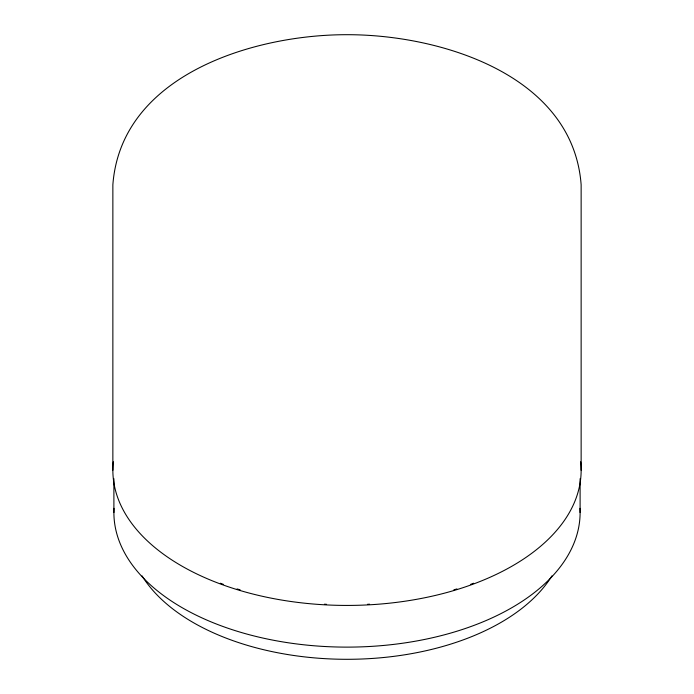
<?xml version="1.0" encoding="UTF-8"?>
<svg xmlns="http://www.w3.org/2000/svg" width="694" height="694" viewBox="0 0 694 694"><rect width="100%" height="100%" fill="white"/><g stroke="black" fill="none" stroke-linecap="round" stroke-linejoin="round"><path stroke-width="1.04" d="M581.138 470.246L581.138 184.751C572.88 74.579 439.71 34.5 347 34.7C254.29 34.5 121.12 74.579 112.862 184.751L112.862 470.246M580.106 478.704L580.106 512.545M113.894 478.704L113.894 512.545M580.678 461.753A234.138 135.183 0 0 1 347 605.428A234.138 135.183 0 0 1 113.322 461.753M579.993 508.312A233.106 134.584 0 0 1 347 647.12A233.106 134.584 0 0 1 114.007 508.312M473.638 583.238A233.106 134.584 0 0 1 470.74 584.305M456.886 588.937A233.106 134.584 0 0 1 453.841 589.857M369.581 604.196A233.106 134.584 0 0 1 367.438 604.309M326.562 604.309A233.106 134.584 0 0 1 324.419 604.196M240.159 589.857A233.106 134.584 0 0 1 237.114 588.937M223.26 584.305A233.106 134.584 0 0 1 220.362 583.238M551.912 575.899A217.569 125.614 0 0 1 347 659.3A217.569 125.614 0 0 1 142.088 575.899"/></g></svg>
